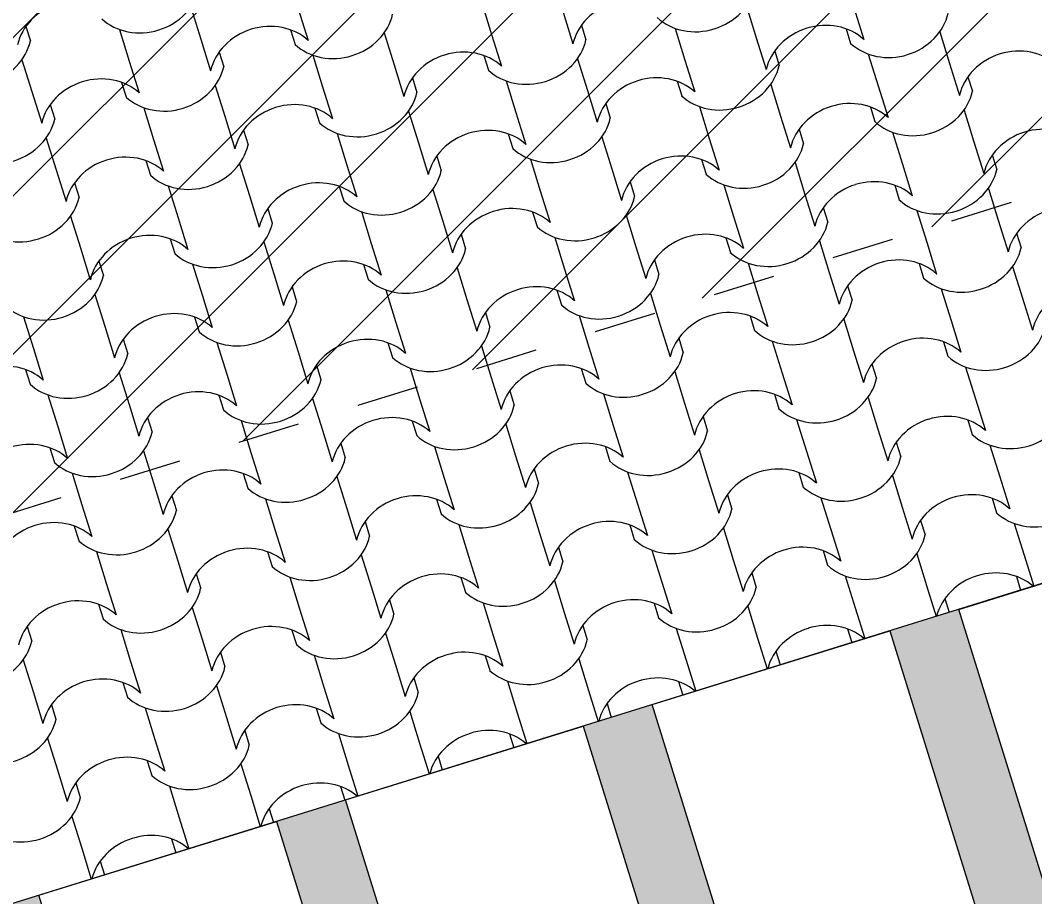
# Model space of a CAD drawing. Header units: metres. Extents: x -111189 to -108577, y -72951 to -72647.
# Drawn here: x -110188.942 to -110187.311, y -72665.27 to -72663.861 of the extents above; entities that cross this region are included whole.
import ezdxf

# ---------------------------------------------------------------- set-up
doc = ezdxf.new("R2010")
doc.units = ezdxf.units.M
doc.header["$MEASUREMENT"] = 0
doc.set_wipeout_variables(frame=1)
doc.linetypes.add('OTK - Traço Ponto', pattern=[0.2, 0.1, -0.05, 0, -0.05])
doc.linetypes.add('Wipeout_Contour', pattern=[1, 0, -1])
for name, color, linetype in [('00 - Cotas Implantação', 7, 'Continuous'), ('02 - PASSEIOS', 7, 'Continuous'), ('03 - COBERTURA', 7, 'Continuous'), ('03 - LAJES', 7, 'Continuous'), ('13 - IMPLANTAÇÃO (apoio).Layer Apoio', 7, 'Continuous'), ('Planta Piso -1_1_01 - TERRENO PROPOSTO', 7, 'Continuous')]:
    doc.layers.add(name, color=color, linetype=linetype)
doc.styles.add('ESTILO_GERADO_2', font='malgunsl.ttf')
doc.dimstyles.new('ESTILO_GERADO__1', dxfattribs={"dimtxt": 0.15, "dimasz": 0.095, "dimexe": 0.18, "dimexo": 0.5, "dimgap": 0, "dimtad": 1, "dimzin": 0, "dimdsep": 46, "dimtxsty": 'ESTILO_GERADO_2', "dimblk": 'ARROWHEAD_2', "dimblk1": 'ARROWHEAD_2', "dimblk2": 'ARROWHEAD_2', "dimcen": 0.09, "dimclrd": 7, "dimclre": 7, "dimclrt": 7, "dimadec": 0, "dimazin": 0, "dimtfac": 1, "dimtdec": 4, "dimtmove": 0, "dimatfit": 3, "dimfxl": 1, "dimtolj": 1, "dimtzin": 0, "dimarcsym": 0})

# ---------------------------------------------------------------- blocks, each defined once
blk = doc.blocks.new('Malha_8_1', base_point=(-111182.45, -72914.5203))
at = {"color": 254, "linetype": 'Wipeout_Contour', "lineweight": 0, "ltscale": 1861428.278801215}
blk.add_wipeout([(-111182.45, -72914.5203), (-111181.1398, -72916.9324), (-111179.283, -72920.3506), (-111178.6992, -72921.4255), (-111173.1932, -72931.5618), (-111171.3979, -72934.867), (-111163.9365, -72948.6033), (-111162.5896, -72948.18), (-111170.1617, -72934.1975), (-111171.9536, -72930.8885), (-111177.4458, -72920.7467), (-111178.0283, -72919.6711), (-111179.8807, -72916.2505), (-111181.0503, -72914.0907)], dxfattribs=at).dxf.layer = '02 - PASSEIOS'
blk = doc.blocks.new('Laje_12_1', base_point=(-111164.6861, -72927.2105))
at = {"layer": '03 - LAJES', "color": 7, "linetype": 'Continuous', "lineweight": 13, "flags": 128}
blk.add_lwpolyline([(-111164.511, -72927.7737), (-111164.129, -72927.655), (-111163.9509, -72928.2279), (-111164.3329, -72928.3467)], close=True, dxfattribs=at)
blk = doc.blocks.new('Laje_13_1', base_point=(-111164.1931, -72927.0572))
at = {"layer": '03 - LAJES', "color": 7, "linetype": 'Continuous', "lineweight": 13, "flags": 128}
blk.add_lwpolyline([(-111164.018, -72927.6205), (-111163.636, -72927.5017), (-111163.4579, -72928.0747), (-111163.8399, -72928.1934)], close=True, dxfattribs=at)
blk = doc.blocks.new('Laje_14_1', base_point=(-111163.7001, -72926.904))
at = {"layer": '03 - LAJES', "color": 7, "linetype": 'Continuous', "lineweight": 13, "flags": 128}
blk.add_lwpolyline([(-111163.525, -72927.4672), (-111163.143, -72927.3485), (-111162.9649, -72927.9214), (-111163.3469, -72928.0402)], close=True, dxfattribs=at)
blk = doc.blocks.new('Laje_15_1', base_point=(-111163.2071, -72926.7507))
at = {"layer": '03 - LAJES', "color": 7, "linetype": 'Continuous', "lineweight": 13, "flags": 128}
blk.add_lwpolyline([(-111163.032, -72927.314), (-111162.6501, -72927.1952), (-111162.472, -72927.7682), (-111162.8539, -72927.8869)], close=True, dxfattribs=at)
blk = doc.blocks.new('*X121', base_point=(-110957.0649, -73026.2797))
at = {"layer": '03 - COBERTURA', "color": 253, "linetype": 'Continuous', "lineweight": 9}
for p, q in [((-111164.2667, -72926.3459), (-111164.2508, -72926.3969)), ((-111164.094, -72926.3481), (-111164.0781, -72926.3992)), ((-111163.7991, -72926.3385), (-111163.7832, -72926.3895)), ((-111163.3735, -72926.3441), (-111163.3577, -72926.3951)), ((-111163.2008, -72926.3464), (-111163.185, -72926.3974)), ((-111163.6684, -72926.3538), (-111163.6526, -72926.4048)), ((-111164.532, -72926.3766), (-111164.5247, -72926.4)), ((-111164.3815, -72926.3816), (-111164.3657, -72926.4326)), ((-111164.1064, -72926.3822), (-111164.0992, -72926.4057)), ((-111163.6388, -72926.3748), (-111163.6316, -72926.3983)), ((-111163.4883, -72926.3798), (-111163.4725, -72926.4308)), ((-111163.2133, -72926.3805), (-111163.206, -72926.4039)), ((-111164.2508, -72926.3969), (-111164.235, -72926.4479)), ((-111163.9559, -72926.3872), (-111163.9401, -72926.4382)), ((-111163.7832, -72926.3895), (-111163.7674, -72926.4405)), ((-111163.3577, -72926.3951), (-111163.3418, -72926.4461)), ((-111163.0628, -72926.3855), (-111163.0469, -72926.4365)), ((-111164.5384, -72926.4303), (-111164.5225, -72926.4813)), ((-111164.2213, -72926.4179), (-111164.214, -72926.4414)), ((-111164.0708, -72926.4229), (-111164.0549, -72926.4739)), ((-111163.7957, -72926.4236), (-111163.7884, -72926.447)), ((-111163.6452, -72926.4286), (-111163.6293, -72926.4796)), ((-111163.4725, -72926.4308), (-111163.4566, -72926.4818)), ((-111163.3281, -72926.4162), (-111163.3208, -72926.4396)), ((-111163.1776, -72926.4211), (-111163.1617, -72926.4722)), ((-111164.3657, -72926.4326), (-111164.3498, -72926.4836)), ((-111163.9401, -72926.4382), (-111163.9242, -72926.4893)), ((-111163.0469, -72926.4365), (-111163.031, -72926.4875)), ((-111163.9105, -72926.4593), (-111163.9032, -72926.4827)), ((-111163.76, -72926.4643), (-111163.7441, -72926.5153)), ((-111163.0173, -72926.4575), (-111163.01, -72926.481)), ((-111164.3781, -72926.4667), (-111164.3708, -72926.4901)), ((-111164.2276, -72926.4717), (-111164.2117, -72926.5227)), ((-111164.0549, -72926.4739), (-111164.039, -72926.5249)), ((-111163.6293, -72926.4796), (-111163.6135, -72926.5306)), ((-111163.4849, -72926.4649), (-111163.4776, -72926.4884)), ((-111163.3344, -72926.4699), (-111163.3186, -72926.5209)), ((-111163.1617, -72926.4722), (-111163.1459, -72926.5232)), ((-111164.5225, -72926.4813), (-111164.5066, -72926.5324)), ((-111164.4929, -72926.5024), (-111164.4856, -72926.5258)), ((-111164.3424, -72926.5074), (-111164.3266, -72926.5584)), ((-111164.0673, -72926.508), (-111164.06, -72926.5315)), ((-111163.9168, -72926.513), (-111163.901, -72926.564)), ((-111163.5997, -72926.5006), (-111163.5924, -72926.5241)), ((-111163.4492, -72926.5056), (-111163.4334, -72926.5566)), ((-111163.1742, -72926.5063), (-111163.1669, -72926.5297)), ((-111163.0237, -72926.5112), (-111163.0078, -72926.5623)), ((-111164.2117, -72926.5227), (-111164.1959, -72926.5737)), ((-111163.7441, -72926.5153), (-111163.7283, -72926.5663)), ((-111163.3186, -72926.5209), (-111163.3027, -72926.5719)), ((-111164.1822, -72926.5437), (-111164.1749, -72926.5672)), ((-111163.289, -72926.5419), (-111163.2817, -72926.5654)), ((-111164.4993, -72926.5561), (-111164.4834, -72926.6071)), ((-111164.3266, -72926.5584), (-111164.3107, -72926.6094)), ((-111164.0317, -72926.5487), (-111164.0158, -72926.5997)), ((-111163.7566, -72926.5494), (-111163.7493, -72926.5728)), ((-111163.6061, -72926.5544), (-111163.5902, -72926.6054)), ((-111163.4334, -72926.5566), (-111163.4175, -72926.6076)), ((-111163.1385, -72926.5469), (-111163.1226, -72926.598)), ((-111163.901, -72926.564), (-111163.8851, -72926.615)), ((-111163.0078, -72926.5623), (-111162.9919, -72926.6133)), ((-111164.339, -72926.5925), (-111164.3317, -72926.6159)), ((-111163.8714, -72926.5851), (-111163.8641, -72926.6085)), ((-111163.7209, -72926.59), (-111163.705, -72926.6411)), ((-111163.4458, -72926.5907), (-111163.4385, -72926.6142)), ((-111162.9782, -72926.5833), (-111162.9709, -72926.6067)), ((-111164.4834, -72926.6071), (-111164.4675, -72926.6581)), ((-111164.1885, -72926.5975), (-111164.1726, -72926.6485)), ((-111164.0158, -72926.5997), (-111163.9999, -72926.6507)), ((-111163.5902, -72926.6054), (-111163.5744, -72926.6564)), ((-111163.2953, -72926.5957), (-111163.2795, -72926.6467)), ((-111163.1226, -72926.598), (-111163.1068, -72926.649)), ((-111163.5606, -72926.6264), (-111163.5533, -72926.6498)), ((-111164.4538, -72926.6282), (-111164.4465, -72926.6516)), ((-111164.3033, -72926.6332), (-111164.2874, -72926.6842)), ((-111164.0282, -72926.6338), (-111164.0209, -72926.6573)), ((-111163.8777, -72926.6388), (-111163.8619, -72926.6898)), ((-111163.705, -72926.6411), (-111163.6892, -72926.6921)), ((-111163.4101, -72926.6314), (-111163.3943, -72926.6824)), ((-111163.1351, -72926.632), (-111163.1278, -72926.6555)), ((-111162.9846, -72926.637), (-111162.9687, -72926.688)), ((-111164.1726, -72926.6485), (-111164.1568, -72926.6995)), ((-111163.2795, -72926.6467), (-111163.2636, -72926.6977)), ((-111164.1431, -72926.6695), (-111164.1358, -72926.693)), ((-111163.9925, -72926.6745), (-111163.9767, -72926.7255)), ((-111163.7175, -72926.6752), (-111163.7102, -72926.6986)), ((-111163.2499, -72926.6677), (-111163.2426, -72926.6912)), ((-111163.0994, -72926.6727), (-111163.0835, -72926.7237)), ((-111164.4601, -72926.6819), (-111164.4443, -72926.7329)), ((-111164.2874, -72926.6842), (-111164.2716, -72926.7352)), ((-111163.8619, -72926.6898), (-111163.846, -72926.7408)), ((-111163.567, -72926.6801), (-111163.5511, -72926.7312)), ((-111163.3943, -72926.6824), (-111163.3784, -72926.7334)), ((-111162.9687, -72926.688), (-111162.9528, -72926.7391)), ((-111164.2999, -72926.7183), (-111164.2926, -72926.7417)), ((-111164.1494, -72926.7232), (-111164.1335, -72926.7743)), ((-111163.8323, -72926.7108), (-111163.825, -72926.7343)), ((-111163.6818, -72926.7158), (-111163.6659, -72926.7668)), ((-111163.4067, -72926.7165), (-111163.3994, -72926.7399)), ((-111163.2562, -72926.7215), (-111163.2404, -72926.7725)), ((-111163.0835, -72926.7237), (-111163.0677, -72926.7748)), ((-111162.9391, -72926.7091), (-111162.9318, -72926.7325)), ((-111164.4443, -72926.7329), (-111164.4284, -72926.7839)), ((-111163.9767, -72926.7255), (-111163.9608, -72926.7765)), ((-111163.5511, -72926.7312), (-111163.5353, -72926.7822)), ((-111164.4147, -72926.754), (-111164.4074, -72926.7774)), ((-111163.5215, -72926.7522), (-111163.5142, -72926.7756)), ((-111163.371, -72926.7572), (-111163.3552, -72926.8082)), ((-111164.2642, -72926.7589), (-111164.2483, -72926.81)), ((-111163.9891, -72926.7596), (-111163.9818, -72926.7831)), ((-111163.8386, -72926.7646), (-111163.8228, -72926.8156)), ((-111163.6659, -72926.7668), (-111163.6501, -72926.8179)), ((-111163.2404, -72926.7725), (-111163.2245, -72926.8235)), ((-111163.096, -72926.7578), (-111163.0887, -72926.7813)), ((-111162.9455, -72926.7628), (-111162.9296, -72926.8138)), ((-111164.1335, -72926.7743), (-111164.1177, -72926.8253)), ((-111164.1039, -72926.7953), (-111164.0967, -72926.8187)), ((-111163.9534, -72926.8003), (-111163.9376, -72926.8513)), ((-111163.6784, -72926.8009), (-111163.6711, -72926.8244)), ((-111163.5279, -72926.8059), (-111163.512, -72926.8569)), ((-111163.2108, -72926.7935), (-111163.2035, -72926.817)), ((-111163.0603, -72926.7985), (-111163.0444, -72926.8495)), ((-111164.421, -72926.8077), (-111164.4052, -72926.8587)), ((-111164.2483, -72926.81), (-111164.2325, -72926.861)), ((-111163.8228, -72926.8156), (-111163.8069, -72926.8666)), ((-111163.3552, -72926.8082), (-111163.3393, -72926.8592)), ((-111162.9296, -72926.8138), (-111162.9137, -72926.8649)), ((-111163.7932, -72926.8366), (-111163.7859, -72926.8601)), ((-111164.5359, -72926.8434), (-111164.52, -72926.8944)), ((-111164.2608, -72926.844), (-111164.2535, -72926.8675)), ((-111164.1103, -72926.849), (-111164.0944, -72926.9001)), ((-111163.9376, -72926.8513), (-111163.9217, -72926.9023)), ((-111163.6427, -72926.8416), (-111163.6268, -72926.8926)), ((-111163.3676, -72926.8423), (-111163.3603, -72926.8657)), ((-111163.2171, -72926.8473), (-111163.2012, -72926.8983)), ((-111163.0444, -72926.8495), (-111163.0286, -72926.9005)), ((-111164.4052, -72926.8587), (-111164.3893, -72926.9097)), ((-111163.512, -72926.8569), (-111163.4962, -72926.908)), ((-111164.3756, -72926.8797), (-111164.3683, -72926.9032)), ((-111164.2251, -72926.8847), (-111164.2092, -72926.9357)), ((-111163.95, -72926.8854), (-111163.9427, -72926.9088)), ((-111163.4824, -72926.878), (-111163.4751, -72926.9014)), ((-111163.3319, -72926.883), (-111163.3161, -72926.934)), ((-111163.0569, -72926.8836), (-111163.0496, -72926.9071)), ((-111164.52, -72926.8944), (-111164.5041, -72926.9454)), ((-111164.0944, -72926.9001), (-111164.0786, -72926.9511)), ((-111163.7995, -72926.8904), (-111163.7837, -72926.9414)), ((-111163.6268, -72926.8926), (-111163.611, -72926.9437)), ((-111163.2012, -72926.8983), (-111163.1854, -72926.9493)), ((-111163.1717, -72926.9193), (-111163.1644, -72926.9428)), ((-111164.5324, -72926.9285), (-111164.5252, -72926.9519)), ((-111164.3819, -72926.9335), (-111164.3661, -72926.9845)), ((-111164.2092, -72926.9357), (-111164.1934, -72926.9868)), ((-111164.0648, -72926.9211), (-111164.0576, -72926.9445)), ((-111163.9143, -72926.9261), (-111163.8985, -72926.9771)), ((-111163.6393, -72926.9267), (-111163.632, -72926.9502)), ((-111163.4888, -72926.9317), (-111163.4729, -72926.9827)), ((-111163.3161, -72926.934), (-111163.3002, -72926.985)), ((-111163.0212, -72926.9243), (-111163.0053, -72926.9753)), ((-111163.7837, -72926.9414), (-111163.7678, -72926.9924)), ((-111164.4968, -72926.9692), (-111164.4809, -72927.0202)), ((-111164.2217, -72926.9698), (-111164.2144, -72926.9933)), ((-111163.7541, -72926.9624), (-111163.7468, -72926.9859)), ((-111163.6036, -72926.9674), (-111163.5877, -72927.0184)), ((-111163.3285, -72926.9681), (-111163.3212, -72926.9915)), ((-111164.3661, -72926.9845), (-111164.3502, -72927.0355)), ((-111164.0712, -72926.9748), (-111164.0553, -72927.0258)), ((-111163.8985, -72926.9771), (-111163.8826, -72927.0281)), ((-111163.4729, -72926.9827), (-111163.457, -72927.0337)), ((-111163.178, -72926.9731), (-111163.1621, -72927.0241)), ((-111163.0053, -72926.9753), (-111162.9894, -72927.0263)), ((-111164.3365, -72927.0055), (-111164.3292, -72927.029)), ((-111164.186, -72927.0105), (-111164.1701, -72927.0615)), ((-111163.9109, -72927.0112), (-111163.9036, -72927.0346)), ((-111163.7604, -72927.0162), (-111163.7446, -72927.0672)), ((-111163.5877, -72927.0184), (-111163.5719, -72927.0694)), ((-111163.4433, -72927.0038), (-111163.436, -72927.0272)), ((-111163.2928, -72927.0088), (-111163.277, -72927.0598)), ((-111163.0178, -72927.0094), (-111163.0105, -72927.0329)), ((-111164.4809, -72927.0202), (-111164.465, -72927.0712)), ((-111164.0553, -72927.0258), (-111164.0395, -72927.0769)), ((-111163.1621, -72927.0241), (-111163.1463, -72927.0751)), ((-111164.0257, -72927.0469), (-111164.0185, -72927.0703)), ((-111163.1326, -72927.0451), (-111163.1253, -72927.0686)), ((-111162.9821, -72927.0501), (-111162.9662, -72927.1011)), ((-111164.4933, -72927.0543), (-111164.4861, -72927.0777)), ((-111164.3428, -72927.0593), (-111164.327, -72927.1103)), ((-111164.1701, -72927.0615), (-111164.1543, -72927.1125)), ((-111163.8752, -72927.0519), (-111163.8594, -72927.1029)), ((-111163.7446, -72927.0672), (-111163.7287, -72927.1182)), ((-111163.6002, -72927.0525), (-111163.5929, -72927.076)), ((-111163.4497, -72927.0575), (-111163.4338, -72927.1085)), ((-111163.277, -72927.0598), (-111163.2611, -72927.1108)), ((-111164.4577, -72927.095), (-111164.4418, -72927.146)), ((-111164.1826, -72927.0956), (-111164.1753, -72927.1191)), ((-111163.715, -72927.0882), (-111163.7077, -72927.1117)), ((-111163.5645, -72927.0932), (-111163.5486, -72927.1442)), ((-111163.2894, -72927.0939), (-111163.2821, -72927.1173)), ((-111163.1389, -72927.0989), (-111163.123, -72927.1499)), ((-111164.327, -72927.1103), (-111164.3111, -72927.1613)), ((-111164.0321, -72927.1006), (-111164.0162, -72927.1516)), ((-111163.8594, -72927.1029), (-111163.8435, -72927.1539)), ((-111163.4338, -72927.1085), (-111163.4179, -72927.1595)), ((-111162.9662, -72927.1011), (-111162.9503, -72927.1521)), ((-111164.2974, -72927.1313), (-111164.2901, -72927.1548)), ((-111163.4042, -72927.1296), (-111163.3969, -72927.153)), ((-111164.4418, -72927.146), (-111164.4259, -72927.197)), ((-111164.1469, -72927.1363), (-111164.131, -72927.1873)), ((-111163.8718, -72927.137), (-111163.8645, -72927.1604)), ((-111163.7213, -72927.142), (-111163.7055, -72927.193)), ((-111163.5486, -72927.1442), (-111163.5328, -72927.1952)), ((-111163.2537, -72927.1345), (-111163.2379, -72927.1856)), ((-111162.9786, -72927.1352), (-111162.9714, -72927.1587)), ((-111164.0162, -72927.1516), (-111164.0004, -72927.2026)), ((-111163.123, -72927.1499), (-111163.1072, -72927.2009)), ((-111164.4542, -72927.1801), (-111164.447, -72927.2035)), ((-111163.9866, -72927.1727), (-111163.9793, -72927.1961)), ((-111163.8361, -72927.1776), (-111163.8203, -72927.2287)), ((-111163.5611, -72927.1783), (-111163.5538, -72927.2018)), ((-111163.0935, -72927.1709), (-111163.0862, -72927.1943)), ((-111162.943, -72927.1759), (-111162.9271, -72927.2269)), ((-111164.3037, -72927.1851), (-111164.2879, -72927.2361)), ((-111164.131, -72927.1873), (-111164.1152, -72927.2383)), ((-111163.7055, -72927.193), (-111163.6896, -72927.244)), ((-111163.4106, -72927.1833), (-111163.3947, -72927.2343)), ((-111163.2379, -72927.1856), (-111163.222, -72927.2366)), ((-111163.6759, -72927.214), (-111163.6686, -72927.2375)), ((-111164.4186, -72927.2208), (-111164.4027, -72927.2718)), ((-111164.1435, -72927.2214), (-111164.1362, -72927.2449)), ((-111163.993, -72927.2264), (-111163.9771, -72927.2774)), ((-111163.8203, -72927.2287), (-111163.8044, -72927.2797)), ((-111163.5254, -72927.219), (-111163.5095, -72927.27)), ((-111163.2503, -72927.2196), (-111163.243, -72927.2431)), ((-111163.0998, -72927.2246), (-111163.0839, -72927.2757)), ((-111162.9271, -72927.2269), (-111162.9117, -72927.2766)), ((-111164.2879, -72927.2361), (-111164.272, -72927.2871)), ((-111163.3947, -72927.2343), (-111163.3788, -72927.2853)), ((-111164.2583, -72927.2571), (-111164.251, -72927.2806)), ((-111164.1078, -72927.2621), (-111164.0919, -72927.3131)), ((-111163.8327, -72927.2628), (-111163.8254, -72927.2862)), ((-111163.3651, -72927.2553), (-111163.3578, -72927.2788)), ((-111163.2146, -72927.2603), (-111163.1988, -72927.3113)), ((-111162.9395, -72927.261), (-111162.9327, -72927.2831)), ((-111164.4027, -72927.2718), (-111164.3868, -72927.3228)), ((-111163.9771, -72927.2774), (-111163.9613, -72927.3284)), ((-111163.6822, -72927.2677), (-111163.6664, -72927.3188)), ((-111163.5095, -72927.27), (-111163.4937, -72927.321)), ((-111163.0839, -72927.2757), (-111163.0685, -72927.3253)), ((-111164.4151, -72927.3059), (-111164.4078, -72927.3293)), ((-111164.2646, -72927.3109), (-111164.2488, -72927.3619)), ((-111163.9475, -72927.2984), (-111163.9402, -72927.3219)), ((-111163.797, -72927.3034), (-111163.7812, -72927.3545)), ((-111163.522, -72927.3041), (-111163.5147, -72927.3276)), ((-111163.3715, -72927.3091), (-111163.3556, -72927.3601)), ((-111163.1988, -72927.3113), (-111163.1833, -72927.361)), ((-111163.0544, -72927.2967), (-111163.0475, -72927.3188)), ((-111164.0919, -72927.3131), (-111164.0761, -72927.3641)), ((-111163.6664, -72927.3188), (-111163.6505, -72927.3698)), ((-111164.53, -72927.3416), (-111164.5227, -72927.365)), ((-111163.6368, -72927.3398), (-111163.6295, -72927.3632)), ((-111163.4863, -72927.3448), (-111163.4704, -72927.3958)), ((-111164.3794, -72927.3465), (-111164.3636, -72927.3976)), ((-111164.1044, -72927.3472), (-111164.0971, -72927.3707)), ((-111163.9539, -72927.3522), (-111163.938, -72927.4032)), ((-111163.7812, -72927.3545), (-111163.7653, -72927.4055)), ((-111163.3556, -72927.3601), (-111163.3402, -72927.4098)), ((-111163.2112, -72927.3454), (-111163.2043, -72927.3675)), ((-111164.2488, -72927.3619), (-111164.2329, -72927.4129)), ((-111164.2192, -72927.3829), (-111164.2119, -72927.4063)), ((-111164.0687, -72927.3879), (-111164.0528, -72927.4389)), ((-111163.7936, -72927.3885), (-111163.7863, -72927.412)), ((-111163.6431, -72927.3935), (-111163.6273, -72927.4445)), ((-111163.326, -72927.3811), (-111163.3191, -72927.4032)), ((-111164.5363, -72927.3953), (-111164.5204, -72927.4463)), ((-111164.3636, -72927.3976), (-111164.3477, -72927.4486)), ((-111163.938, -72927.4032), (-111163.9222, -72927.4542)), ((-111163.4704, -72927.3958), (-111163.455, -72927.4455)), ((-111163.9084, -72927.4242), (-111163.9011, -72927.4477)), ((-111164.376, -72927.4317), (-111164.3687, -72927.4551)), ((-111164.2255, -72927.4366), (-111164.2097, -72927.4877)), ((-111164.0528, -72927.4389), (-111164.037, -72927.4899)), ((-111163.7579, -72927.4292), (-111163.7421, -72927.4802)), ((-111163.4829, -72927.4299), (-111163.476, -72927.452)), ((-111164.5204, -72927.4463), (-111164.5046, -72927.4973)), ((-111163.6273, -72927.4445), (-111163.6118, -72927.4942)), ((-111164.4909, -72927.4673), (-111164.4836, -72927.4908)), ((-111164.3403, -72927.4723), (-111164.3245, -72927.5233)), ((-111164.0653, -72927.473), (-111164.058, -72927.4964)), ((-111163.5977, -72927.4656), (-111163.5908, -72927.4877)), ((-111164.2097, -72927.4877), (-111164.1938, -72927.5387)), ((-111163.9148, -72927.478), (-111163.8989, -72927.529)), ((-111163.7421, -72927.4802), (-111163.7266, -72927.5299)), ((-111164.4972, -72927.5211), (-111164.4813, -72927.5721)), ((-111164.3245, -72927.5233), (-111164.3086, -72927.5744)), ((-111164.1801, -72927.5087), (-111164.1728, -72927.5321)), ((-111164.0296, -72927.5137), (-111164.0137, -72927.5647)), ((-111163.7545, -72927.5143), (-111163.7476, -72927.5364)), ((-111163.8989, -72927.529), (-111163.8835, -72927.5787)), ((-111163.8693, -72927.55), (-111163.8625, -72927.5721)), ((-111164.4813, -72927.5721), (-111164.4655, -72927.6231)), ((-111164.3369, -72927.5574), (-111164.3296, -72927.5809)), ((-111164.1864, -72927.5624), (-111164.1706, -72927.6134)), ((-111164.0137, -72927.5647), (-111163.9983, -72927.6144)), ((-111164.4517, -72927.5931), (-111164.4445, -72927.6166)), ((-111164.3012, -72927.5981), (-111164.2854, -72927.6491)), ((-111164.0262, -72927.5988), (-111164.0193, -72927.6209)), ((-111164.1706, -72927.6134), (-111164.1551, -72927.6631)), ((-111164.141, -72927.6345), (-111164.1341, -72927.6566)), ((-111164.4581, -72927.6469), (-111164.4422, -72927.6979)), ((-111164.2854, -72927.6491), (-111164.2699, -72927.6988)), ((-111164.2978, -72927.6832), (-111164.291, -72927.7053)), ((-111164.4422, -72927.6979), (-111164.4268, -72927.7476)), ((-111164.4126, -72927.7189), (-111164.4058, -72927.741))]:
    blk.add_line(p, q, dxfattribs=at)
for centre, major_axis, start_param, end_param in [((-111164.3422, -72926.3054), (0.0878, 0.0273), 3.607672, 5.817106), ((-111163.4491, -72926.3036), (0.0878, 0.0273), 3.607672, 5.817106), ((-111164.4561, -72926.4172), (0.0883, 0.0274), 1.573772, 2.670554), ((-111163.563, -72926.4155), (0.0883, 0.0274), 1.573772, 2.670554), ((-111164.0315, -72926.3467), (0.0878, 0.0273), 3.607672, 5.817106), ((-111163.1383, -72926.345), (0.0878, 0.0273), 3.607672, 5.817106), ((-111164.1454, -72926.4586), (0.0883, 0.0274), 1.573772, 2.670554), ((-111164.1459, -72926.4587), (0.0883, 0.0274), 0.471039, 1.56782), ((-111163.2522, -72926.4568), (0.0883, 0.0274), 1.573772, 2.670554), ((-111163.2527, -72926.457), (0.0883, 0.0274), 0.471039, 1.56782), ((-111163.7207, -72926.3881), (0.0878, 0.0273), 3.607672, 5.817106), ((-111164.6139, -72926.3898), (0.0878, 0.0273), 3.607672, 5.817106), ((-111163.8351, -72926.5001), (0.0883, 0.0274), 0.471039, 1.56782), ((-111162.942, -72926.4983), (0.0883, 0.0274), 0.471039, 1.56782), ((-111163.8346, -72926.4999), (0.0883, 0.0274), 1.573772, 2.670554), ((-111162.9414, -72926.4981), (0.0883, 0.0274), 1.573772, 2.670554), ((-111164.3031, -72926.4312), (0.0878, 0.0273), 3.607672, 5.817106), ((-111163.41, -72926.4294), (0.0878, 0.0273), 3.607672, 5.817106), ((-111164.4176, -72926.5432), (0.0883, 0.0274), 0.471039, 1.56782), ((-111163.5239, -72926.5412), (0.0883, 0.0274), 1.573772, 2.670554), ((-111163.5244, -72926.5414), (0.0883, 0.0274), 0.471039, 1.56782), ((-111164.417, -72926.543), (0.0883, 0.0274), 1.573772, 2.670554), ((-111164.1068, -72926.5845), (0.0883, 0.0274), 0.471039, 1.56782), ((-111163.9924, -72926.4725), (0.0878, 0.0273), 3.607672, 5.817106), ((-111163.2136, -72926.5827), (0.0883, 0.0274), 0.471039, 1.56782), ((-111163.0992, -72926.4708), (0.0878, 0.0273), 3.607672, 5.817106), ((-111164.1063, -72926.5843), (0.0883, 0.0274), 1.573772, 2.670554), ((-111163.2131, -72926.5826), (0.0883, 0.0274), 1.573772, 2.670554), ((-111164.5748, -72926.5156), (0.0878, 0.0273), 3.607672, 5.817106), ((-111163.6816, -72926.5139), (0.0878, 0.0273), 3.607672, 5.817106), ((-111163.796, -72926.6259), (0.0883, 0.0274), 0.471039, 1.56782), ((-111162.9029, -72926.6241), (0.0883, 0.0274), 0.471039, 1.56782), ((-111163.7955, -72926.6257), (0.0883, 0.0274), 1.573772, 2.670554), ((-111162.9023, -72926.6239), (0.0883, 0.0274), 1.573772, 2.670554), ((-111164.264, -72926.557), (0.0878, 0.0273), 3.607672, 5.817106), ((-111163.3709, -72926.5552), (0.0878, 0.0273), 3.607672, 5.817106), ((-111164.3779, -72926.6688), (0.0883, 0.0274), 1.573772, 2.670554), ((-111164.3785, -72926.669), (0.0883, 0.0274), 0.471039, 1.56782), ((-111163.4848, -72926.667), (0.0883, 0.0274), 1.573772, 2.670554), ((-111163.4853, -72926.6672), (0.0883, 0.0274), 0.471039, 1.56782), ((-111163.9533, -72926.5983), (0.0878, 0.0273), 3.607672, 5.817106), ((-111163.0601, -72926.5966), (0.0878, 0.0273), 3.607672, 5.817106), ((-111164.0677, -72926.7103), (0.0883, 0.0274), 0.471039, 1.56782), ((-111163.1745, -72926.7085), (0.0883, 0.0274), 0.471039, 1.56782), ((-111164.0672, -72926.7101), (0.0883, 0.0274), 1.573772, 2.670554), ((-111163.174, -72926.7084), (0.0883, 0.0274), 1.573772, 2.670554), ((-111164.5357, -72926.6414), (0.0878, 0.0273), 3.607672, 5.817106), ((-111163.6425, -72926.6397), (0.0878, 0.0273), 3.607672, 5.817106), ((-111163.7564, -72926.7515), (0.0883, 0.0274), 1.573772, 2.670554), ((-111163.7569, -72926.7516), (0.0883, 0.0274), 0.471039, 1.56782), ((-111162.8632, -72926.7497), (0.0883, 0.0274), 1.573772, 2.670554), ((-111163.3318, -72926.681), (0.0878, 0.0273), 3.607672, 5.817106), ((-111164.3394, -72926.7948), (0.0883, 0.0274), 0.471039, 1.56782), ((-111164.2249, -72926.6828), (0.0878, 0.0273), 3.607672, 5.817106), ((-111163.4462, -72926.793), (0.0883, 0.0274), 0.471039, 1.56782), ((-111164.3388, -72926.7946), (0.0883, 0.0274), 1.573772, 2.670554), ((-111163.4457, -72926.7928), (0.0883, 0.0274), 1.573772, 2.670554), ((-111163.9142, -72926.7241), (0.0878, 0.0273), 3.607672, 5.817106), ((-111163.021, -72926.7223), (0.0878, 0.0273), 3.607672, 5.817106), ((-111164.0286, -72926.8361), (0.0883, 0.0274), 0.471039, 1.56782), ((-111163.1349, -72926.8342), (0.0883, 0.0274), 1.573772, 2.670554), ((-111163.1354, -72926.8343), (0.0883, 0.0274), 0.471039, 1.56782), ((-111164.0281, -72926.8359), (0.0883, 0.0274), 1.573772, 2.670554), ((-111164.4966, -72926.7672), (0.0878, 0.0273), 3.607672, 5.817106), ((-111163.7178, -72926.8774), (0.0883, 0.0274), 0.471039, 1.56782), ((-111163.6034, -72926.7655), (0.0878, 0.0273), 3.607672, 5.817106), ((-111163.7173, -72926.8773), (0.0883, 0.0274), 1.573772, 2.670554), ((-111162.8241, -72926.8755), (0.0883, 0.0274), 1.573772, 2.670554), ((-111164.1858, -72926.8086), (0.0878, 0.0273), 3.607672, 5.817106), ((-111163.2926, -72926.8068), (0.0878, 0.0273), 3.607672, 5.817106), ((-111164.3003, -72926.9205), (0.0883, 0.0274), 0.471039, 1.56782), ((-111163.4071, -72926.9188), (0.0883, 0.0274), 0.471039, 1.56782), ((-111164.2997, -72926.9204), (0.0883, 0.0274), 1.573772, 2.670554), ((-111163.4066, -72926.9186), (0.0883, 0.0274), 1.573772, 2.670554), ((-111163.8751, -72926.8499), (0.0878, 0.0273), 3.607672, 5.817106), ((-111162.9819, -72926.8481), (0.0878, 0.0273), 3.607672, 5.817106), ((-111163.989, -72926.9617), (0.0883, 0.0274), 1.573772, 2.670554), ((-111163.9895, -72926.9619), (0.0883, 0.0274), 0.471039, 1.56782), ((-111163.0958, -72926.96), (0.0883, 0.0274), 1.573772, 2.670554), ((-111163.0963, -72926.9601), (0.0883, 0.0274), 0.471039, 1.56782), ((-111164.4575, -72926.893), (0.0878, 0.0273), 3.607672, 5.817106), ((-111163.5643, -72926.8912), (0.0878, 0.0273), 3.607672, 5.817106), ((-111164.5719, -72927.005), (0.0883, 0.0274), 0.471039, 1.56782), ((-111163.6787, -72927.0032), (0.0883, 0.0274), 0.471039, 1.56782), ((-111163.6782, -72927.0031), (0.0883, 0.0274), 1.573772, 2.670554), ((-111164.1467, -72926.9343), (0.0878, 0.0273), 3.607672, 5.817106), ((-111163.2535, -72926.9326), (0.0878, 0.0273), 3.607672, 5.817106), ((-111164.2606, -72927.0462), (0.0883, 0.0274), 1.573772, 2.670554), ((-111164.2612, -72927.0463), (0.0883, 0.0274), 0.471039, 1.56782), ((-111163.3675, -72927.0444), (0.0883, 0.0274), 1.573772, 2.670554), ((-111163.368, -72927.0446), (0.0883, 0.0274), 0.471039, 1.56782), ((-111163.836, -72926.9757), (0.0878, 0.0273), 3.607672, 5.817106), ((-111162.9428, -72926.9739), (0.0878, 0.0273), 3.607672, 5.817106), ((-111163.9504, -72927.0877), (0.0883, 0.0274), 0.471039, 1.56782), ((-111163.0572, -72927.0859), (0.0883, 0.0274), 0.471039, 1.56782), ((-111163.9499, -72927.0875), (0.0883, 0.0274), 1.573772, 2.670554), ((-111163.0567, -72927.0857), (0.0883, 0.0274), 1.573772, 2.670554), ((-111164.4184, -72927.0188), (0.0878, 0.0273), 3.607672, 5.817106), ((-111163.5252, -72927.017), (0.0878, 0.0273), 3.607672, 5.817106), ((-111164.5328, -72927.1308), (0.0883, 0.0274), 0.471039, 1.56782), ((-111163.6396, -72927.129), (0.0883, 0.0274), 0.471039, 1.56782), ((-111163.6391, -72927.1288), (0.0883, 0.0274), 1.573772, 2.670554), ((-111164.1076, -72927.0601), (0.0878, 0.0273), 3.607672, 5.817106), ((-111163.3289, -72927.1704), (0.0883, 0.0274), 0.471039, 1.56782), ((-111163.2144, -72927.0584), (0.0878, 0.0273), 3.607672, 5.817106), ((-111164.2215, -72927.172), (0.0883, 0.0274), 1.573772, 2.670554), ((-111164.222, -72927.1721), (0.0883, 0.0274), 0.471039, 1.56782), ((-111163.3283, -72927.1702), (0.0883, 0.0274), 1.573772, 2.670554), ((-111163.7969, -72927.1015), (0.0878, 0.0273), 3.607672, 5.817106), ((-111162.9037, -72927.0997), (0.0878, 0.0273), 3.607672, 5.817106), ((-111163.9113, -72927.2135), (0.0883, 0.0274), 0.471039, 1.56782), ((-111163.0181, -72927.2117), (0.0883, 0.0274), 0.471039, 1.56782), ((-111163.9108, -72927.2133), (0.0883, 0.0274), 1.573772, 2.670554), ((-111163.0176, -72927.2115), (0.0883, 0.0274), 1.573772, 2.670554), ((-111164.3793, -72927.1446), (0.0878, 0.0273), 3.607672, 5.817106), ((-111163.4861, -72927.1428), (0.0878, 0.0273), 3.607672, 5.817106), ((-111164.4932, -72927.2564), (0.0883, 0.0274), 1.573772, 2.670554), ((-111164.4937, -72927.2566), (0.0883, 0.0274), 0.471039, 1.56782), ((-111163.6, -72927.2546), (0.0883, 0.0274), 1.573772, 2.670554), ((-111163.6005, -72927.2548), (0.0883, 0.0274), 0.471039, 1.56782), ((-111164.0685, -72927.1859), (0.0878, 0.0273), 3.607672, 5.817106), ((-111163.1753, -72927.1842), (0.0878, 0.0273), 3.607672, 5.817106), ((-111164.1829, -72927.2979), (0.0883, 0.0274), 0.471039, 1.56782), ((-111163.2898, -72927.2961), (0.0883, 0.0274), 0.471039, 1.56782), ((-111164.1824, -72927.2977), (0.0883, 0.0274), 1.573772, 2.670554), ((-111163.2892, -72927.296), (0.0883, 0.0274), 1.573772, 2.670554), ((-111163.7578, -72927.2273), (0.0878, 0.0273), 3.607672, 5.817106), ((-111163.8717, -72927.3391), (0.0883, 0.0274), 1.573772, 2.670554), ((-111163.8722, -72927.3392), (0.0883, 0.0274), 0.471039, 1.56782), ((-111162.9785, -72927.3373), (0.0883, 0.0274), 1.573772, 2.650876), ((-111162.979, -72927.3375), (0.0883, 0.0274), 0.490717, 1.56782), ((-111163.447, -72927.2686), (0.0878, 0.0273), 3.607672, 5.817106), ((-111164.4546, -72927.3824), (0.0883, 0.0274), 0.471039, 1.56782), ((-111164.3402, -72927.2704), (0.0878, 0.0273), 3.607672, 5.817106), ((-111163.5614, -72927.3806), (0.0883, 0.0274), 0.471039, 1.56782), ((-111164.4541, -72927.3822), (0.0883, 0.0274), 1.573772, 2.670554), ((-111163.5609, -72927.3804), (0.0883, 0.0274), 1.573772, 2.670554), ((-111164.0294, -72927.3117), (0.0878, 0.0273), 3.607672, 5.817106), ((-111164.1438, -72927.4237), (0.0883, 0.0274), 0.471039, 1.56782), ((-111163.2501, -72927.4218), (0.0883, 0.0274), 1.573772, 2.650876), ((-111163.2507, -72927.4219), (0.0883, 0.0274), 0.490717, 1.56782), ((-111164.1433, -72927.4235), (0.0883, 0.0274), 1.573772, 2.670554), ((-111164.6118, -72927.3548), (0.0878, 0.0273), 3.607672, 5.817106), ((-111163.8331, -72927.465), (0.0883, 0.0274), 0.471039, 1.56782), ((-111163.7187, -72927.3531), (0.0878, 0.0273), 3.607672, 5.817106), ((-111163.8326, -72927.4649), (0.0883, 0.0274), 1.573772, 2.670554), ((-111164.3011, -72927.3962), (0.0878, 0.0273), 3.607672, 5.817106), ((-111164.4155, -72927.5081), (0.0883, 0.0274), 0.471039, 1.56782), ((-111163.5223, -72927.5064), (0.0883, 0.0274), 0.490717, 1.56782), ((-111164.415, -72927.508), (0.0883, 0.0274), 1.573772, 2.670554), ((-111163.5218, -72927.5062), (0.0883, 0.0274), 1.573772, 2.650876), ((-111163.9903, -72927.4375), (0.0878, 0.0273), 3.607672, 5.817106), ((-111164.1042, -72927.5493), (0.0883, 0.0274), 1.573772, 2.670554), ((-111164.1047, -72927.5495), (0.0883, 0.0274), 0.471039, 1.56782), ((-111164.5727, -72927.4806), (0.0878, 0.0273), 3.607672, 5.817106), ((-111163.794, -72927.5908), (0.0883, 0.0274), 0.490717, 1.56782), ((-111163.7935, -72927.5907), (0.0883, 0.0274), 1.573772, 2.650876), ((-111164.262, -72927.522), (0.0878, 0.0273), 3.607672, 5.817106), ((-111164.3759, -72927.6338), (0.0883, 0.0274), 1.573772, 2.670554), ((-111164.3764, -72927.6339), (0.0883, 0.0274), 0.471039, 1.56782), ((-111164.0656, -72927.6753), (0.0883, 0.0274), 0.490717, 1.56782), ((-111164.0651, -72927.6751), (0.0883, 0.0274), 1.573772, 2.650876), ((-111164.5336, -72927.6064), (0.0878, 0.0273), 3.607672, 5.817106), ((-111164.3368, -72927.7596), (0.0883, 0.0274), 1.573772, 2.650876), ((-111164.3373, -72927.7597), (0.0883, 0.0274), 0.490717, 1.56782)]:
    blk.add_ellipse(centre, major_axis=major_axis, ratio=0.876216, start_param=start_param, end_param=end_param, dxfattribs=at)
blk = doc.blocks.new('Cobertura_2_1', base_point=(-111162.6239, -72921.6369))
at = {"layer": '03 - COBERTURA', "color": 7, "linetype": 'Continuous', "lineweight": 13, "flags": 128}
blk.add_lwpolyline([(-111161.0506, -72926.698), (-111167.2099, -72928.6127)], dxfattribs=at)
at = {"layer": '03 - COBERTURA', "color": 7, "linetype": 'Continuous', "lineweight": 13}
blk.add_blockref('*X121', (-110957.0649, -73026.2797), dxfattribs=at)
blk = doc.blocks.new('ARROWHEAD_2')
at = {"color": 0, "linetype": 'Continuous', "lineweight": 0}
for p, q in [((-0.378, -0.655), (0.378, 0.655)), ((0, 0), (-1, 0))]:
    blk.add_line(p, q, dxfattribs=at)
blk = doc.blocks.new('*D3284')
at = {"layer": '00 - Cotas Implantação', "color": 7, "linetype": 'Continuous', "lineweight": -2, "transparency": 16777216}
for p, q in [((-110184.528, -72663.8002), (-110184.1354, -72665.063)), ((-110184.2796, -72664.9193), (-110188.7413, -72666.3063)), ((-110193.5498, -72667.8011), (-110189.089, -72666.4144)), ((-110193.9785, -72666.7419), (-110193.5871, -72668.0012))]:
    blk.add_line(p, q, dxfattribs=at)
at = {"layer": 'Defpoints', "color": 0, "linetype": 'Continuous', "transparency": 16777216}
for p in [(-110184.6764, -72663.3228), (-110194.127, -72666.2645), (-110193.6405, -72667.8293)]:
    blk.add_point(p, dxfattribs=at)
at = {"layer": '00 - Cotas Implantação', "color": 7, "linetype": 'Continuous', "lineweight": -2, "transparency": 16777216, "xscale": 0.095, "yscale": 0.095, "zscale": 0.095}
for p, rotation in [((-110184.1889, -72664.8911), 17.26855362301489), ((-110193.6405, -72667.8293), 197.2685536230149)]:
    blk.add_blockref('ARROWHEAD_2', p, dxfattribs=dict(at, rotation=rotation))
at = {"layer": '00 - Cotas Implantação', "color": 7, "linetype": 'Continuous', "lineweight": 5, "transparency": 16777216, "insert": (-110188.9151, -72666.3603), "char_height": 0.15, "attachment_point": 5, "rotation": 17.2686, "style": 'ESTILO_GERADO_2'}
blk.add_mtext('\\A1;9.90', dxfattribs=at)

msp = doc.modelspace()

# ---------------------------------------------------------------- block references
at = {"layer": '02 - PASSEIOS', "color": 7, "lineweight": 13}
msp.add_blockref('Malha_8_1', (-110206.8514, -72652.0145), dxfattribs=at)

# ---------------------------------------------------------------- next in the draw order: hatches: boundary and pattern name
at = {"layer": '13 - IMPLANTAÇÃO (apoio).Layer Apoio', "linetype": 'Continuous', "lineweight": 13}
h = msp.add_hatch(dxfattribs=at)
h.set_pattern_fill('MASONRY_BLOCK_0001', color=134, style=0, pattern_type=2)
h.set_pattern_definition([(45, (-110190.99825, -72660.07814), (-0.1272792, 0.1272792), [])])
h.paths.add_polyline_path([(-110197.3213, -72656.8339), (-110195.7629, -72661.8473), (-110195.5233, -72661.7728), (-110194.1281, -72666.2609), (-110184.6752, -72663.3224), (-110187.6288, -72653.8209)])
at = {"layer": 'Planta Piso -1_1_01 - TERRENO PROPOSTO', "linetype": 'Continuous', "lineweight": 0, "true_color": 0xd7ebd2, "transparency": 33554539}
msp.add_hatch(color=254, dxfattribs=at).paths.add_polyline_path([(-110189.1579, -72669.7633), (-110188.5821, -72669.5819), (-110188.2012, -72669.4618), (-110188.1326, -72669.4402), (-110187.9388, -72669.3791), (-110187.3479, -72669.1928), (-110184.8898, -72668.4181), (-110183.2516, -72667.9017), (-110184.319, -72664.4683), (-110184.3791, -72664.2749), (-110184.4447, -72664.0639), (-110184.5031, -72663.8759), (-110184.6195, -72663.5013), (-110184.6748, -72663.3238), (-110184.7642, -72663.3516), (-110184.4084, -72664.4961), (-110184.7904, -72664.6148), (-110185.1462, -72663.4702), (-110185.2572, -72663.5047), (-110184.9014, -72664.6493), (-110185.2834, -72664.7681), (-110185.4615, -72664.1951), (-110185.5725, -72664.2296), (-110185.3944, -72664.8026), (-110185.7764, -72664.9213), (-110185.9545, -72664.3484), (-110186.0648, -72664.3827), (-110186.0655, -72664.3829), (-110185.8874, -72664.9558), (-110186.2694, -72665.0746), (-110186.4475, -72664.5016), (-110186.5585, -72664.5361), (-110186.3804, -72665.1091), (-110186.7623, -72665.2278), (-110186.9404, -72664.6549), (-110187.0515, -72664.6894), (-110186.8734, -72665.2623), (-110187.2553, -72665.3811), (-110187.4334, -72664.8081), (-110187.5445, -72664.8426), (-110187.3663, -72665.4156), (-110187.7483, -72665.5343), (-110187.9264, -72664.9614), (-110188.0374, -72664.9959), (-110187.8593, -72665.5688), (-110188.2413, -72665.6876), (-110188.4194, -72665.1146), (-110188.5304, -72665.1491), (-110188.3523, -72665.7221), (-110188.7343, -72665.8408), (-110188.9124, -72665.2679), (-110189.0234, -72665.3024), (-110188.8453, -72665.8754), (-110189.2273, -72665.9941), (-110189.4054, -72665.4211), (-110189.5009, -72665.4508), (-110189.3228, -72666.0238), (-110189.5901, -72666.1069), (-110189.8575, -72666.19), (-110190.1249, -72666.2731), (-110190.3923, -72666.3562), (-110190.6597, -72666.4394), (-110190.927, -72666.5225), (-110191.1944, -72666.6056), (-110191.135, -72666.7966), (-110195.0025, -72667.9988), (-110196.368, -72663.6062), (-110197.1319, -72663.8437), (-110199.0911, -72657.5412), (-110201.5797, -72658.3148), (-110200.0071, -72661.2187), (-110194.4659, -72671.4511), (-110193.7036, -72671.2035), (-110192.9322, -72670.953), (-110191.5701, -72670.5237), (-110191.139, -72670.3878), (-110190.7413, -72670.2624)])

# ---------------------------------------------------------------- next in the draw order: linework, layer by layer
at = {"layer": '13 - IMPLANTAÇÃO (apoio).Layer Apoio', "color": 134, "linetype": 'OTK - Traço Ponto', "lineweight": 13, "flags": 128}
msp.add_lwpolyline([(-110197.3213, -72656.8339), (-110195.7629, -72661.8473), (-110195.5233, -72661.7728), (-110194.1281, -72666.2609), (-110184.6752, -72663.3224), (-110187.6288, -72653.8209)], close=True, dxfattribs=at)

# ---------------------------------------------------------------- next in the draw order: block references
at = {"layer": '03 - COBERTURA', "color": 7, "linetype": 'Continuous', "lineweight": 13}
msp.add_blockref('Cobertura_2_1', (-110187.0253, -72659.1311), dxfattribs=at)
at = {"layer": '03 - LAJES', "color": 7, "linetype": 'Continuous', "lineweight": 13}
for name, p in [('Laje_15_1', (-110187.6085, -72664.2449)), ('Laje_14_1', (-110188.1015, -72664.3981)), ('Laje_13_1', (-110188.5945, -72664.5514)), ('Laje_12_1', (-110189.0875, -72664.7046))]:
    msp.add_blockref(name, p, dxfattribs=at)

# ---------------------------------------------------------------- next in the draw order: dimensions: what is measured, and where the dimension line sits
at = {"layer": '00 - Cotas Implantação', "color": 7, "linetype": 'Continuous', "lineweight": 5}
dim = msp.add_linear_dim(base=(-110193.6405, -72667.8293), p1=(-110184.6764, -72663.3228), p2=(-110194.127, -72666.2645), angle=197.2686, dimstyle='ESTILO_GERADO__1', dxfattribs=at)
dim.commit()
dim.dimension.update_dxf_attribs({"geometry": '*D3284', "text_midpoint": (-110188.9151, -72666.3603), "dimtype": 160, "text_rotation": 17.2686})

doc.saveas('drawing.dxf')
